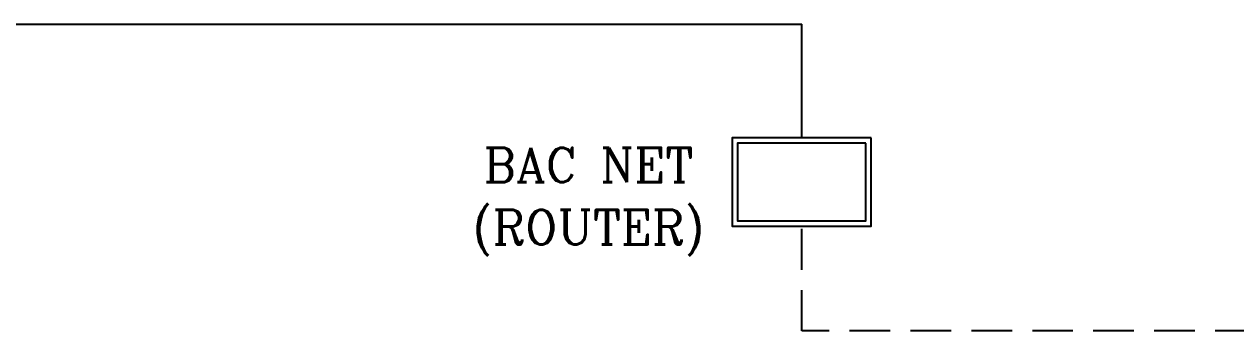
# Model space of a CAD drawing. Extents: x -730 to 2784, y 160 to 852.
# Drawn here: x -703.06 to -695.6, y 290.66 to 292.55 of the extents above; entities that cross this region are included whole.
import ezdxf
from ezdxf.enums import TextEntityAlignment as Align

# ---------------------------------------------------------------- set-up
doc = ezdxf.new("R2010")
doc.units = 0
doc.header["$MEASUREMENT"] = 0
doc.linetypes.add('HIDDEN', pattern=[0.375, 0.25, -0.125])
for name, color, linetype in [('DETXT', 7, 'Continuous'), ('Duct', 4, 'Continuous'), ('M3', 3, 'Continuous')]:
    doc.layers.add(name, color=color, linetype=linetype)
doc.styles.add('ROMANT', font='romanc.shx')

msp = doc.modelspace()

# ---------------------------------------------------------------- linework, layer by layer
at = {"layer": 'Duct', "color": 1, "linetype": 'HIDDEN'}
for p, q in [((-698.2718, 290.6642), (-698.2718, 291.3058)), ((-694.3525, 290.6642), (-698.2718, 290.6642))]:
    msp.add_line(p, q, dxfattribs=at)
at = {"layer": 'Duct', "color": 3}
for points in [[(-697.8445, 291.8495), (-698.6992, 291.8495), (-698.6992, 291.3058), (-697.8445, 291.3058)], [(-697.8773, 291.8168), (-698.6664, 291.8168), (-698.6664, 291.3386), (-697.8773, 291.3386)]]:
    msp.add_lwpolyline(points, close=True, dxfattribs=at)
at = {"layer": 'M3'}
for p in [(-709.5557, 292.5465), (-698.2718, 291.8495)]:
    msp.add_line(p, (-698.2718, 292.5465), dxfattribs=at)

# ---------------------------------------------------------------- texts
at = {"layer": 'DETXT', "color": 6, "style": 'ROMANT'}
for s, p in [('BAC NET', (-699.5841, 291.5761)), ('(ROUTER)', (-699.5841, 291.1939))]:
    msp.add_text(s, height=0.21198, dxfattribs=at).set_placement(p, align=Align.CENTER)

doc.saveas('drawing.dxf')
